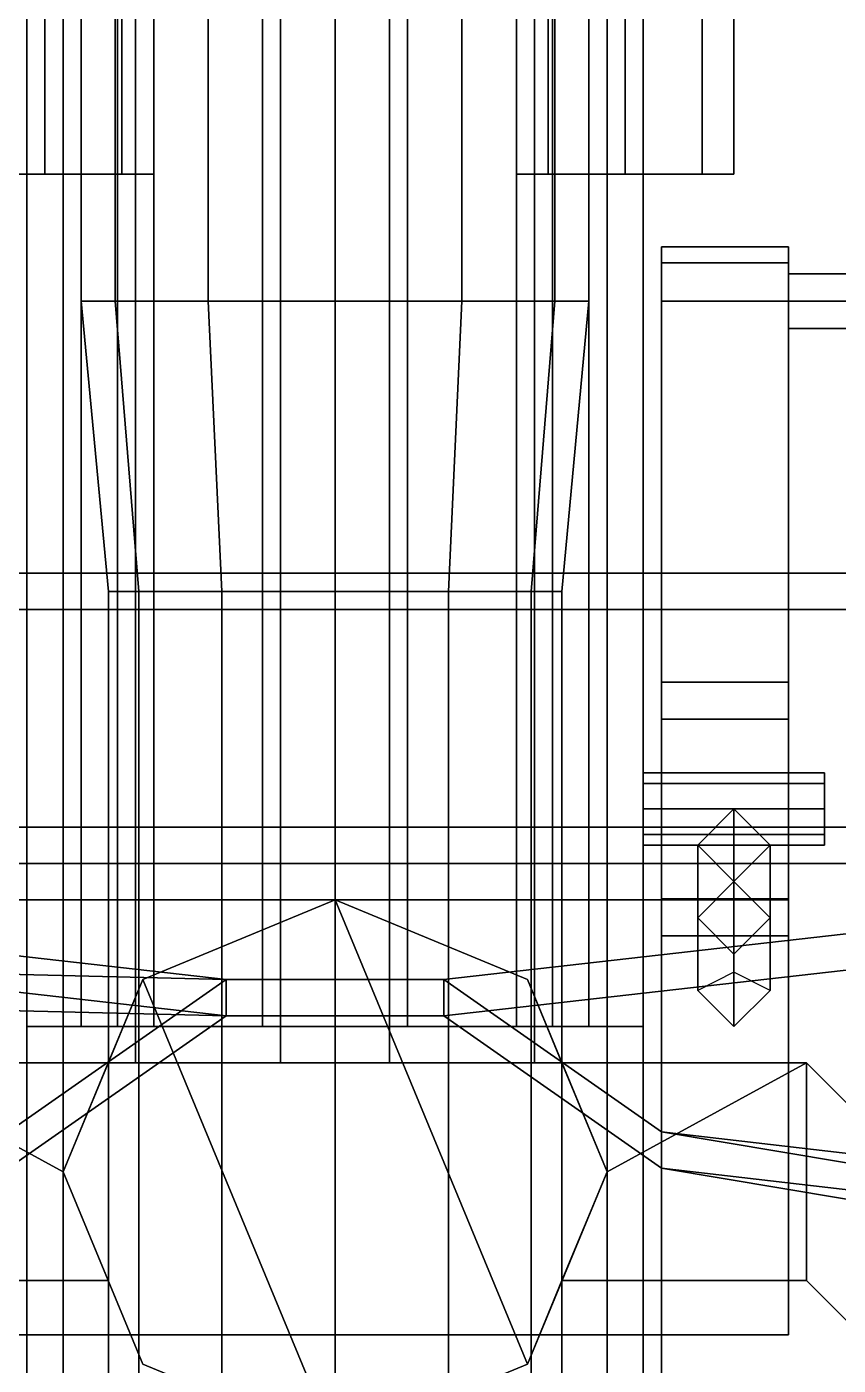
# Model space of a CAD drawing. Header units: millimetres. Extents: x -0.9 to 1, y -3.5 to 15.6.
# Drawn here: x -0.17 to 0.278, y 0.043 to 0.781 of the extents above; entities that cross this region are included whole.
import ezdxf

# ---------------------------------------------------------------- set-up
doc = ezdxf.new("R2010")
doc.units = ezdxf.units.MM
for name, color, linetype in [('gun', 1, 'Continuous'), ('shield', 6, 'Continuous'), ('sleeve', 5, 'Continuous'), ('turret', 2, 'Continuous')]:
    doc.layers.add(name, color=color, linetype=linetype)

msp = doc.modelspace()

# ---------------------------------------------------------------- linework, layer by layer
for points in [[(0, 0.3, 0.55), (-0.10607, 0.25607, 0.55), (-0.10607, 0.25607, 0.83), (0, 0.3, 0.83)], [(0.10607, 0.04393, 0.83), (0, 0.3, 0.83), (-0.10607, 0.25607, 0.83), (0, 0, 0.83)], [(0.10607, 0.25607, 0.55), (0, 0.3, 0.55), (0, 0.3, 0.83), (0.10607, 0.25607, 0.83)], [(0.15, 0.15, 0.83), (0.10607, 0.25607, 0.83), (0, 0.3, 0.83), (0.10607, 0.04393, 0.83)], [(-0.10607, 0.25607, 0.55), (-0.15, 0.15, 0.55), (-0.15, 0.15, 0.63), (-0.12515, 0.21, 0.63)], [(0, 0, 0.83), (-0.10607, 0.25607, 0.83), (-0.15, 0.15, 0.83), (-0.10607, 0.04393, 0.83)], [(-0.12515, 0.21, 0.76), (-0.15, 0.15, 0.76), (-0.15, 0.15, 0.83), (-0.10607, 0.25607, 0.83)], [(-0.12515, 0.21, 0.63), (-0.12515, 0.21, 0.76), (-0.10607, 0.25607, 0.83), (-0.10607, 0.25607, 0.55)], [(0.15, 0.15, 0.55), (0.10607, 0.25607, 0.55), (0.12515, 0.21, 0.63), (0.15, 0.15, 0.63)], [(0.12515, 0.21, 0.76), (0.12515, 0.21, 0.63), (0.10607, 0.25607, 0.55), (0.10607, 0.25607, 0.83)], [(0.10607, 0.25607, 0.83), (0.15, 0.15, 0.83), (0.15, 0.15, 0.76), (0.12515, 0.21, 0.76)], [(-0.26, 0.21, 0.63), (-0.26, 0.21, 0.76), (-0.12515, 0.21, 0.76), (-0.12515, 0.21, 0.63)], [(-0.26, 0.21, 0.76), (-0.26, 0.21, 0.76), (-0.15, 0.15, 0.76), (-0.12515, 0.21, 0.76)], [(-0.26, 0.21, 0.76), (-0.26, 0.09, 0.76), (-0.12515, 0.09, 0.76), (-0.15, 0.15, 0.76)], [(-0.15, 0.15, 0.63), (-0.12515, 0.09, 0.63), (-0.26, 0.09, 0.63), (-0.26, 0.21, 0.63)], [(0.26, 0.21, 0.76), (0.26, 0.21, 0.63), (0.12515, 0.21, 0.63), (0.12515, 0.21, 0.76)], [(0.26, 0.21, 0.63), (0.26, 0.09, 0.63), (0.12515, 0.09, 0.63), (0.15, 0.15, 0.63)], [(0.15, 0.15, 0.76), (0.12515, 0.09, 0.76), (0.26, 0.09, 0.76), (0.26, 0.21, 0.76)], [(0.26, 0.21, 0.63), (0.26, 0.21, 0.63), (0.15, 0.15, 0.63), (0.12515, 0.21, 0.63)], [(0.39, 0.08, 0.76), (0.39, 0.08, 0.63), (0.26, 0.21, 0.63), (0.26, 0.21, 0.76)], [(0.39, 0.08, 0.63), (0.39, -0.04, 0.63), (0.26, 0.09, 0.63), (0.26, 0.21, 0.63)], [(0.26, 0.21, 0.76), (0.26, 0.09, 0.76), (0.39, -0.04, 0.76), (0.39, 0.08, 0.76)], [(-0.15, 0.15, 0.55), (-0.10607, 0.04393, 0.55), (-0.12515, 0.09, 0.63), (-0.15, 0.15, 0.63)], [(-0.15, 0.15, 0.76), (-0.12515, 0.09, 0.76), (-0.10607, 0.04393, 0.83), (-0.15, 0.15, 0.83)], [(0.10607, 0.04393, 0.55), (0.15, 0.15, 0.55), (0.15, 0.15, 0.63), (0.12515, 0.09, 0.63)], [(0.15, 0.15, 0.83), (0.10607, 0.04393, 0.83), (0.12515, 0.09, 0.76), (0.15, 0.15, 0.76)], [(-0.12515, 0.09, 0.63), (-0.12515, 0.09, 0.76), (-0.26, 0.09, 0.76), (-0.26, 0.09, 0.63)], [(-0.10607, 0.04393, 0.55), (-0.10607, 0.04393, 0.83), (-0.12515, 0.09, 0.76), (-0.12515, 0.09, 0.63)], [(0.10607, 0.04393, 0.83), (0.10607, 0.04393, 0.55), (0.12515, 0.09, 0.63), (0.12515, 0.09, 0.76)], [(0.12515, 0.09, 0.76), (0.12515, 0.09, 0.63), (0.26, 0.09, 0.63), (0.26, 0.09, 0.76)], [(0.26, 0.09, 0.76), (0.26, 0.09, 0.63), (0.39, -0.04, 0.63), (0.39, -0.04, 0.76)], [(-0.10607, 0.04393, 0.55), (0, 0, 0.55), (0, 0, 0.83), (-0.10607, 0.04393, 0.83)], [(0, 0, 0.55), (0.10607, 0.04393, 0.55), (0.10607, 0.04393, 0.83), (0, 0, 0.83)]]:
    msp.add_3dface(points)
at = {"layer": 'gun'}
for points in [[(-0.12124, 0.87, 1.31), (-0.14, 0.87, 1.24), (-0.14, 0.63, 1.24), (-0.12124, 0.63, 1.31)], [(-0.14, 0.87, 1.05), (-0.12, 0.87, 1), (-0.12, 0.63, 1), (-0.14, 0.63, 1.05)], [(-0.14, 0.87, 1.24), (-0.14, 0.87, 1.05), (-0.14, 0.63, 1.05), (-0.14, 0.63, 1.24)], [(-0.07, 0.87, 1.36124), (-0.12124, 0.87, 1.31), (-0.12124, 0.63, 1.31), (-0.07, 0.63, 1.36124)], [(-0.12, 0.87, 1), (-0.1, 0.87, 0.97), (-0.1, 0.63, 0.97), (-0.12, 0.63, 1)], [(-0.1, 0.87, 0.97), (-0.04, 0.87, 0.95), (-0.04, 0.63, 0.95), (-0.1, 0.63, 0.97)], [(0, 0.87, 1.38), (-0.07, 0.87, 1.36124), (-0.07, 0.63, 1.36124), (0, 0.63, 1.38)], [(-0.04, 0.87, 0.95), (0.04, 0.87, 0.95), (0.04, 0.63, 0.95), (-0.04, 0.63, 0.95)], [(0.07, 0.87, 1.36124), (0, 0.87, 1.38), (0, 0.63, 1.38), (0.07, 0.63, 1.36124)], [(0.04, 0.87, 0.95), (0.1, 0.87, 0.97), (0.1, 0.63, 0.97), (0.04, 0.63, 0.95)], [(0.12124, 0.87, 1.31), (0.07, 0.87, 1.36124), (0.07, 0.63, 1.36124), (0.12124, 0.63, 1.31)], [(0.1, 0.87, 0.97), (0.12, 0.87, 1), (0.12, 0.63, 1), (0.1, 0.63, 0.97)], [(0.12, 0.87, 1), (0.14, 0.87, 1.05), (0.14, 0.63, 1.05), (0.12, 0.63, 1)], [(0.14, 0.87, 1.24), (0.12124, 0.87, 1.31), (0.12124, 0.63, 1.31), (0.14, 0.63, 1.24)], [(0.14, 0.87, 1.05), (0.14, 0.87, 1.24), (0.14, 0.63, 1.24), (0.14, 0.63, 1.05)], [(-0.10825, 0.47, 1.1775), (-0.125, 0.47, 1.24), (-0.14, 0.63, 1.24), (-0.12124, 0.63, 1.17)], [(-0.125, 0.47, 1.24), (-0.10825, 0.47, 1.3025), (-0.12124, 0.63, 1.31), (-0.14, 0.63, 1.24)], [(-0.14, 0.63, 1.24), (-0.14, 0.63, 1.05), (-0.12124, 0.63, 1.17)], [(-0.14, 0.63, 1.05), (-0.12, 0.63, 1), (-0.07, 0.63, 1.11876), (-0.12124, 0.63, 1.17)], [(-0.0625, 0.47, 1.13175), (-0.10825, 0.47, 1.1775), (-0.12124, 0.63, 1.17), (-0.07, 0.63, 1.11876)], [(-0.10825, 0.47, 1.3025), (-0.0625, 0.47, 1.34825), (-0.07, 0.63, 1.36124), (-0.12124, 0.63, 1.31)], [(-0.12, 0.63, 1), (-0.1, 0.63, 0.97), (-0.07, 0.63, 1.11876)], [(-0.1, 0.63, 0.97), (-0.04, 0.63, 0.95), (0, 0.63, 1.1), (-0.07, 0.63, 1.11876)], [(0, 0.47, 1.115), (-0.0625, 0.47, 1.13175), (-0.07, 0.63, 1.11876), (0, 0.63, 1.1)], [(-0.0625, 0.47, 1.34825), (0, 0.47, 1.365), (0, 0.63, 1.38), (-0.07, 0.63, 1.36124)], [(-0.04, 0.63, 0.95), (0.04, 0.63, 0.95), (0, 0.63, 1.1)], [(0.0625, 0.47, 1.13175), (0, 0.47, 1.115), (0, 0.63, 1.1), (0.07, 0.63, 1.11876)], [(0, 0.47, 1.365), (0.0625, 0.47, 1.34825), (0.07, 0.63, 1.36124), (0, 0.63, 1.38)], [(0.04, 0.63, 0.95), (0.1, 0.63, 0.97), (0.07, 0.63, 1.11876), (0, 0.63, 1.1)], [(0.10825, 0.47, 1.1775), (0.0625, 0.47, 1.13175), (0.07, 0.63, 1.11876), (0.12124, 0.63, 1.17)], [(0.0625, 0.47, 1.34825), (0.10825, 0.47, 1.3025), (0.12124, 0.63, 1.31), (0.07, 0.63, 1.36124)], [(0.1, 0.63, 0.97), (0.12, 0.63, 1), (0.07, 0.63, 1.11876)], [(0.12, 0.63, 1), (0.14, 0.63, 1.05), (0.12124, 0.63, 1.17), (0.07, 0.63, 1.11876)], [(0.125, 0.47, 1.24), (0.10825, 0.47, 1.1775), (0.12124, 0.63, 1.17), (0.14, 0.63, 1.24)], [(0.10825, 0.47, 1.3025), (0.125, 0.47, 1.24), (0.14, 0.63, 1.24), (0.12124, 0.63, 1.31)], [(0.14, 0.63, 1.05), (0.14, 0.63, 1.24), (0.12124, 0.63, 1.17)], [(-0.10825, 0.47, 1.3025), (-0.125, 0.47, 1.24), (-0.125, -0.64, 1.24), (-0.10825, -0.64, 1.3025)], [(-0.125, 0.47, 1.24), (-0.10825, 0.47, 1.1775), (-0.10825, -0.64, 1.1775), (-0.125, -0.64, 1.24)], [(-0.0625, 0.47, 1.34825), (-0.10825, 0.47, 1.3025), (-0.10825, -0.64, 1.3025), (-0.0625, -0.64, 1.34825)], [(-0.10825, 0.47, 1.1775), (-0.0625, 0.47, 1.13175), (-0.0625, -0.64, 1.13175), (-0.10825, -0.64, 1.1775)], [(0, 0.47, 1.365), (-0.0625, 0.47, 1.34825), (-0.0625, -0.64, 1.34825), (0, -0.64, 1.365)], [(-0.0625, 0.47, 1.13175), (0, 0.47, 1.115), (0, -0.64, 1.115), (-0.0625, -0.64, 1.13175)], [(0.0625, 0.47, 1.34825), (0, 0.47, 1.365), (0, -0.64, 1.365), (0.0625, -0.64, 1.34825)], [(0, 0.47, 1.115), (0.0625, 0.47, 1.13175), (0.0625, -0.64, 1.13175), (0, -0.64, 1.115)], [(0.10825, 0.47, 1.3025), (0.0625, 0.47, 1.34825), (0.0625, -0.64, 1.34825), (0.10825, -0.64, 1.3025)], [(0.0625, 0.47, 1.13175), (0.10825, 0.47, 1.1775), (0.10825, -0.64, 1.1775), (0.0625, -0.64, 1.13175)], [(0.125, 0.47, 1.24), (0.10825, 0.47, 1.3025), (0.10825, -0.64, 1.3025), (0.125, -0.64, 1.24)], [(0.10825, 0.47, 1.1775), (0.125, 0.47, 1.24), (0.125, -0.64, 1.24), (0.10825, -0.64, 1.1775)]]:
    msp.add_3dface(points, dxfattribs=at)
at = {"layer": 'shield'}
for points in [[(-0.74, 0.48, 1.87), (-0.8, 0.34, 1.74), (0.8, 0.34, 1.74), (0.74, 0.48, 1.87)], [(0.74, 0.48, 1.87), (0.74, 0.46, 1.87), (-0.74, 0.46, 1.87), (-0.74, 0.48, 1.87)], [(0.74, 0.46, 1.87), (0.8, 0.32, 1.74), (-0.8, 0.32, 1.74), (-0.74, 0.46, 1.87)], [(0.2, 0.33, 1.13), (0.22, 0.35, 1.14), (0.22, 0.31, 1.59), (0.2, 0.29, 1.57)], [(0.22, 0.35, 1.14), (0.24, 0.33, 1.13), (0.24, 0.29, 1.57), (0.22, 0.31, 1.59)], [(-0.8, 0.34, 1.74), (-0.06, 0.256, 1.6), (0.06, 0.256, 1.6), (0.8, 0.34, 1.74)], [(-0.8, 0.34, 1.74), (-0.31, 0.262, 1.61), (-0.06, 0.256, 1.6)], [(0.06, 0.256, 1.6), (0.18, 0.172, 1.46), (0.8, 0.1, 1.34), (0.8, 0.34, 1.74)], [(0.22, 0.31, 1.12), (0.2, 0.33, 1.13), (0.2, 0.29, 1.57), (0.22, 0.27, 1.55)], [(0.24, 0.33, 1.13), (0.22, 0.31, 1.12), (0.22, 0.27, 1.55), (0.24, 0.29, 1.57)], [(0.8, 0.32, 1.74), (0.06, 0.236, 1.6), (-0.06, 0.236, 1.6), (-0.8, 0.32, 1.74)], [(-0.06, 0.236, 1.6), (-0.06, 0.236, 1.6), (-0.31, 0.242, 1.61), (-0.8, 0.32, 1.74)], [(0.8, 0.32, 1.74), (0.8, 0.08, 1.34), (0.18, 0.152, 1.46), (0.06, 0.236, 1.6)], [(0.2, 0.29, 1.57), (0.22, 0.31, 1.59), (0.22, 0.26, 1.61), (0.2, 0.25, 1.59)], [(0.22, 0.31, 1.59), (0.24, 0.29, 1.57), (0.24, 0.25, 1.59), (0.22, 0.26, 1.61)], [(0.22, 0.27, 1.55), (0.2, 0.29, 1.57), (0.2, 0.25, 1.59), (0.22, 0.23, 1.57)], [(0.24, 0.29, 1.57), (0.22, 0.27, 1.55), (0.22, 0.23, 1.57), (0.24, 0.25, 1.59)], [(-0.31, 0.262, 1.61), (-0.31, 0.16, 1.44), (-0.18, 0.172, 1.46), (-0.06, 0.256, 1.6)], [(-0.18, 0.172, 1.46), (-0.18, 0.152, 1.46), (-0.06, 0.236, 1.6), (-0.06, 0.256, 1.6)], [(-0.06, 0.256, 1.6), (-0.06, 0.236, 1.6), (0.06, 0.236, 1.6), (0.06, 0.256, 1.6)], [(0.06, 0.236, 1.6), (0.18, 0.152, 1.46), (0.18, 0.172, 1.46), (0.06, 0.256, 1.6)], [(-0.06, 0.236, 1.6), (-0.18, 0.152, 1.46), (-0.31, 0.14, 1.44), (-0.31, 0.242, 1.61)], [(0.18, 0.172, 1.46), (0.18, -0.26, 0.74), (0.61, -0.26, 0.74), (0.61, 0.1, 1.34)], [(0.18, 0.152, 1.46), (0.18, -0.28, 0.74), (0.18, -0.26, 0.74), (0.18, 0.172, 1.46)], [(0.18, 0.172, 1.46), (0.61, 0.1, 1.34), (0.8, 0.1, 1.34)], [(0.61, 0.08, 1.34), (0.61, -0.28, 0.74), (0.18, -0.28, 0.74), (0.18, 0.152, 1.46)], [(0.8, 0.08, 1.34), (0.8, 0.08, 1.34), (0.61, 0.08, 1.34), (0.18, 0.152, 1.46)]]:
    msp.add_3dface(points, dxfattribs=at)
at = {"layer": 'sleeve'}
for points in [[(-0.16, 1.84, 0.98), (-0.20243, 1.84, 0.96243), (-0.20243, 0.7, 0.96243), (-0.16, 0.7, 0.98)], [(-0.20243, 1.84, 0.87757), (-0.16, 1.84, 0.86), (-0.16, 0.7, 0.86), (-0.20243, 0.7, 0.87757)], [(-0.11757, 1.84, 0.96243), (-0.16, 1.84, 0.98), (-0.16, 0.7, 0.98), (-0.11757, 0.7, 0.96243)], [(-0.16, 1.84, 0.86), (-0.11757, 1.84, 0.87757), (-0.11757, 0.7, 0.87757), (-0.16, 0.7, 0.86)], [(-0.1, 1.84, 0.92), (-0.11757, 1.84, 0.96243), (-0.11757, 0.7, 0.96243), (-0.1, 0.7, 0.92)], [(-0.11757, 1.84, 0.87757), (-0.1, 1.84, 0.92), (-0.1, 0.7, 0.92), (-0.11757, 0.7, 0.87757)], [(0.11757, 1.84, 0.96243), (0.1, 1.84, 0.92), (0.1, 0.7, 0.92), (0.11757, 0.7, 0.96243)], [(0.1, 1.84, 0.92), (0.11757, 1.84, 0.87757), (0.11757, 0.7, 0.87757), (0.1, 0.7, 0.92)], [(0.16, 1.84, 0.98), (0.11757, 1.84, 0.96243), (0.11757, 0.7, 0.96243), (0.16, 0.7, 0.98)], [(0.11757, 1.84, 0.87757), (0.16, 1.84, 0.86), (0.16, 0.7, 0.86), (0.11757, 0.7, 0.87757)], [(0.20243, 1.84, 0.96243), (0.16, 1.84, 0.98), (0.16, 0.7, 0.98), (0.20243, 0.7, 0.96243)], [(0.16, 1.84, 0.86), (0.20243, 1.84, 0.87757), (0.20243, 0.7, 0.87757), (0.16, 0.7, 0.86)], [(0.22, 1.84, 0.92), (0.20243, 1.84, 0.96243), (0.20243, 0.7, 0.96243), (0.22, 0.7, 0.92)], [(0.20243, 1.84, 0.87757), (0.22, 1.84, 0.92), (0.22, 0.7, 0.92), (0.20243, 0.7, 0.87757)], [(-0.17, 1.83, 1.15), (-0.17, 0.23, 1.15), (-0.14, 0.23, 1.15), (-0.14, 1.83, 1.15)], [(-0.15, 1.83, 1), (-0.15, -1.03, 1), (-0.17, -1.03, 1.05), (-0.17, 1.83, 1.05)], [(-0.17, 1.83, 1.05), (-0.17, -1.03, 1.05), (-0.17, -1.03, 1.15), (-0.17, 1.83, 1.15)], [(-0.11, 1.83, 0.94), (-0.11, 0.21, 0.94), (-0.15, 0.21, 1), (-0.15, 1.83, 1)], [(-0.14, 1.83, 1.15), (-0.14, 0.23, 1.15), (-0.14, 0.23, 1.05), (-0.14, 1.83, 1.05)], [(-0.14, 1.83, 1.05), (-0.14, 0.23, 1.05), (-0.12, 0.23, 1), (-0.12, 1.83, 1)], [(-0.12, 1.83, 1), (-0.12, 0.23, 1), (-0.1, 0.23, 0.97), (-0.1, 1.83, 0.97)], [(-0.03, 1.83, 0.92), (-0.03, 0.21, 0.92), (-0.11, 0.21, 0.94), (-0.11, 1.83, 0.94)], [(-0.1, 1.83, 0.97), (-0.1, 0.23, 0.97), (-0.04, 0.23, 0.95), (-0.04, 1.83, 0.95)], [(-0.04, 1.83, 0.95), (-0.04, 0.23, 0.95), (0.04, 0.23, 0.95), (0.04, 1.83, 0.95)], [(0.03, 1.83, 0.92), (0.03, 0.21, 0.92), (-0.03, 0.21, 0.92), (-0.03, 1.83, 0.92)], [(0.03, 0.21, 0.92), (0.03, 1.83, 0.92), (0.11, 1.83, 0.94), (0.11, 0.21, 0.94)], [(0.1, 0.23, 0.97), (0.1, 1.83, 0.97), (0.04, 1.83, 0.95), (0.04, 0.23, 0.95)], [(0.12, 0.23, 1), (0.12, 1.83, 1), (0.1, 1.83, 0.97), (0.1, 0.23, 0.97)], [(0.11, 0.21, 0.94), (0.11, 1.83, 0.94), (0.15, 1.83, 1), (0.15, 0.21, 1)], [(0.14, 0.23, 1.05), (0.14, 1.83, 1.05), (0.12, 1.83, 1), (0.12, 0.23, 1)], [(0.14, 0.23, 1.15), (0.14, 1.83, 1.15), (0.14, 1.83, 1.05), (0.14, 0.23, 1.05)], [(0.17, 0.23, 1.15), (0.17, 1.83, 1.15), (0.14, 1.83, 1.15), (0.14, 0.23, 1.15)], [(0.15, -1.03, 1), (0.15, 1.83, 1), (0.17, 1.83, 1.05), (0.17, -1.03, 1.05)], [(0.17, -1.03, 1.05), (0.17, 1.83, 1.05), (0.17, 1.83, 1.15), (0.17, -1.03, 1.15)], [(-0.20243, 0.7, 0.96243), (-0.22, 0.7, 0.92), (-0.20243, 0.7, 0.87757), (-0.16, 0.7, 0.98)], [(-0.16, 0.7, 0.98), (-0.20243, 0.7, 0.87757), (-0.16, 0.7, 0.86), (-0.11757, 0.7, 0.96243)], [(-0.11757, 0.7, 0.96243), (-0.16, 0.7, 0.86), (-0.11757, 0.7, 0.87757), (-0.1, 0.7, 0.92)], [(0.11757, 0.7, 0.96243), (0.1, 0.7, 0.92), (0.11757, 0.7, 0.87757), (0.16, 0.7, 0.98)], [(0.16, 0.7, 0.98), (0.11757, 0.7, 0.87757), (0.16, 0.7, 0.86), (0.20243, 0.7, 0.96243)], [(0.20243, 0.7, 0.96243), (0.16, 0.7, 0.86), (0.20243, 0.7, 0.87757), (0.22, 0.7, 0.92)], [(0.17, 0.36414, 1.05586), (0.17, 0.37, 1.07), (0.27, 0.37, 1.07), (0.27, 0.36414, 1.05586)], [(0.17, 0.37, 1.07), (0.17, 0.36414, 1.08414), (0.27, 0.36414, 1.08414), (0.27, 0.37, 1.07)], [(0.27, 0.33586, 1.05586), (0.27, 0.37, 1.07), (0.27, 0.36414, 1.08414), (0.27, 0.33, 1.07)], [(0.27, 0.35, 1.05), (0.27, 0.36414, 1.05586), (0.27, 0.37, 1.07), (0.27, 0.33586, 1.05586)], [(0.17, 0.35, 1.05), (0.17, 0.36414, 1.05586), (0.27, 0.36414, 1.05586), (0.27, 0.35, 1.05)], [(0.17, 0.36414, 1.08414), (0.17, 0.35, 1.09), (0.27, 0.35, 1.09), (0.27, 0.36414, 1.08414)], [(0.27, 0.33, 1.07), (0.27, 0.36414, 1.08414), (0.27, 0.35, 1.09), (0.27, 0.33586, 1.08414)], [(0.17, 0.33586, 1.05586), (0.17, 0.35, 1.05), (0.27, 0.35, 1.05), (0.27, 0.33586, 1.05586)], [(0.17, 0.35, 1.09), (0.17, 0.33586, 1.08414), (0.27, 0.33586, 1.08414), (0.27, 0.35, 1.09)], [(0.17, 0.33, 1.07), (0.17, 0.33586, 1.05586), (0.27, 0.33586, 1.05586), (0.27, 0.33, 1.07)], [(0.17, 0.33586, 1.08414), (0.17, 0.33, 1.07), (0.27, 0.33, 1.07), (0.27, 0.33586, 1.08414)], [(-0.17, 0.23, 1.15), (-0.17, -1.03, 1.15), (0.17, -1.03, 1.15), (0.17, 0.23, 1.15)], [(-0.14, 0.23, 1.15), (0.14, 0.23, 1.15), (0.14, 0.23, 1.05), (-0.14, 0.23, 1.05)], [(-0.14, 0.23, 1.05), (0.14, 0.23, 1.05), (0.12, 0.23, 1), (-0.12, 0.23, 1)], [(-0.1, 0.23, 0.97), (-0.12, 0.23, 1), (0.12, 0.23, 1), (0.1, 0.23, 0.97)], [(-0.04, 0.23, 0.95), (-0.1, 0.23, 0.97), (0.1, 0.23, 0.97), (0.04, 0.23, 0.95)], [(-0.15, 0.21, 1), (0.15, 0.21, 1), (0.15, -1.03, 1), (-0.15, -1.03, 1)], [(-0.11, 0.21, 0.94), (0.11, 0.21, 0.94), (0.15, 0.21, 1), (-0.15, 0.21, 1)], [(-0.03, 0.21, 0.92), (0.03, 0.21, 0.92), (0.11, 0.21, 0.94), (-0.11, 0.21, 0.94)]]:
    msp.add_3dface(points, dxfattribs=at)
at = {"layer": 'turret'}
for points in [[(0.18, 0.65121, 0.88121), (0.18, 0.66, 0.86), (0.18, 0.66, 0.86), (0.18, 0.65121, 0.83879)], [(0.25, 0.65121, 0.88121), (0.25, 0.66, 0.86), (0.18, 0.66, 0.86), (0.18, 0.65121, 0.88121)], [(0.25, 0.66, 0.86), (0.25, 0.65121, 0.83879), (0.18, 0.65121, 0.83879), (0.18, 0.66, 0.86)], [(0.25, 0.65121, 0.83879), (0.25, 0.66, 0.86), (0.25, 0.66, 0.86), (0.25, 0.65121, 0.88121)], [(0.18, 0.63, 0.89), (0.18, 0.65121, 0.88121), (0.18, 0.65121, 0.83879), (0.18, 0.63, 0.83)], [(0.25, 0.65121, 0.83879), (0.25, 0.63, 0.83), (0.18, 0.63, 0.83), (0.18, 0.65121, 0.83879)], [(0.25, 0.63, 0.89), (0.25, 0.65121, 0.88121), (0.18, 0.65121, 0.88121), (0.18, 0.63, 0.89)], [(0.25, 0.63, 0.83), (0.25, 0.65121, 0.83879), (0.25, 0.65121, 0.88121), (0.25, 0.63, 0.89)], [(0.3, 0.63, 0.875), (0.3, 0.645, 0.86), (0.25, 0.645, 0.86), (0.25, 0.63, 0.875)], [(0.3, 0.645, 0.86), (0.3, 0.63, 0.845), (0.25, 0.63, 0.845), (0.25, 0.645, 0.86)], [(0.25, 0.63, 0.83), (0.25, 0.3, 0.87), (0.18, 0.3, 0.87), (0.18, 0.63, 0.83)], [(0.18, 0.63, 0.83), (0.18, 0.3, 0.87), (0.18, 0.42, 1), (0.18, 0.63, 0.89)], [(0.18, 0.63, 0.89), (0.18, 0.42, 1), (0.25, 0.42, 1), (0.25, 0.63, 0.89)], [(0.3, 0.615, 0.86), (0.3, 0.63, 0.875), (0.25, 0.63, 0.875), (0.25, 0.615, 0.86)], [(0.3, 0.63, 0.845), (0.3, 0.615, 0.86), (0.25, 0.615, 0.86), (0.25, 0.63, 0.845)], [(0.25, 0.42, 1), (0.25, 0.3, 0.87), (0.25, 0.63, 0.83), (0.25, 0.63, 0.89)], [(0.18, 0.3, 0.87), (0.18, 0.06, 0.87), (0.18, 0.06, 0.97), (0.18, 0.42, 1)], [(0.25, 0.42, 1.07), (0.25, 0.42, 1), (0.18, 0.42, 1), (0.18, 0.42, 1.07)], [(0.18, 0.42, 1), (0.18, 0.06, 0.97), (0.18, 0.28, 1.07), (0.18, 0.42, 1.07)], [(0.25, 0.3995, 1.1195), (0.25, 0.42, 1.07), (0.18, 0.42, 1.07), (0.18, 0.3995, 1.1195)], [(0.18, 0.3995, 1.1195), (0.18, 0.42, 1.07), (0.18, 0.28, 1.07), (0.18, 0.3005, 1.1195)], [(0.25, 0.06, 0.97), (0.25, 0.06, 0.83), (0.25, 0.3, 0.87), (0.25, 0.42, 1)], [(0.25, 0.28, 1.07), (0.25, 0.06, 0.97), (0.25, 0.42, 1), (0.25, 0.42, 1.07)], [(0.25, 0.3005, 1.1195), (0.25, 0.28, 1.07), (0.25, 0.42, 1.07), (0.25, 0.3995, 1.1195)], [(0.25, 0.35, 1.14), (0.25, 0.3995, 1.1195), (0.18, 0.3995, 1.1195), (0.18, 0.35, 1.14)], [(0.18, 0.35, 1.14), (0.18, 0.3995, 1.1195), (0.18, 0.3005, 1.1195), (0.18, 0.35, 1.14)], [(0.25, 0.35, 1.14), (0.25, 0.3005, 1.1195), (0.25, 0.3995, 1.1195), (0.25, 0.35, 1.14)], [(0.25, 0.3005, 1.1195), (0.25, 0.35, 1.14), (0.18, 0.35, 1.14), (0.18, 0.3005, 1.1195)], [(-0.25, 0.3, 0.87), (0.25, 0.3, 0.87), (0.25, 0.3, 0.83), (-0.25, 0.3, 0.83)], [(0.25, 0.3, 0.83), (0.25, 0.06, 0.83), (-0.25, 0.06, 0.83), (-0.25, 0.3, 0.83)], [(-0.18, 0.06, 0.87), (0.18, 0.06, 0.87), (0.18, 0.3, 0.87), (-0.18, 0.3, 0.87)], [(0.25, 0.28, 1.07), (0.25, 0.3005, 1.1195), (0.18, 0.3005, 1.1195), (0.18, 0.28, 1.07)], [(0.25, 0.3, 0.83), (0.25, 0.06, 0.83), (0.18, 0.06, 0.83), (0.18, 0.3, 0.83)], [(0.25, 0.06, 0.83), (0.25, 0.06, 0.83), (0.25, 0.3, 0.83), (0.25, 0.3, 0.87)], [(0.18, 0.28, 1.07), (0.18, 0.06, 0.97), (0.25, 0.06, 0.97), (0.25, 0.28, 1.07)], [(-0.25, 0.06, 0.83), (0.25, 0.06, 0.83), (0.18, 0.06, 0.87), (-0.18, 0.06, 0.87)], [(0.18, 0.06, 0.97), (0.18, 0.06, 0.87), (0.25, 0.06, 0.83), (0.25, 0.06, 0.97)]]:
    msp.add_3dface(points, dxfattribs=at)

doc.saveas('drawing.dxf')
